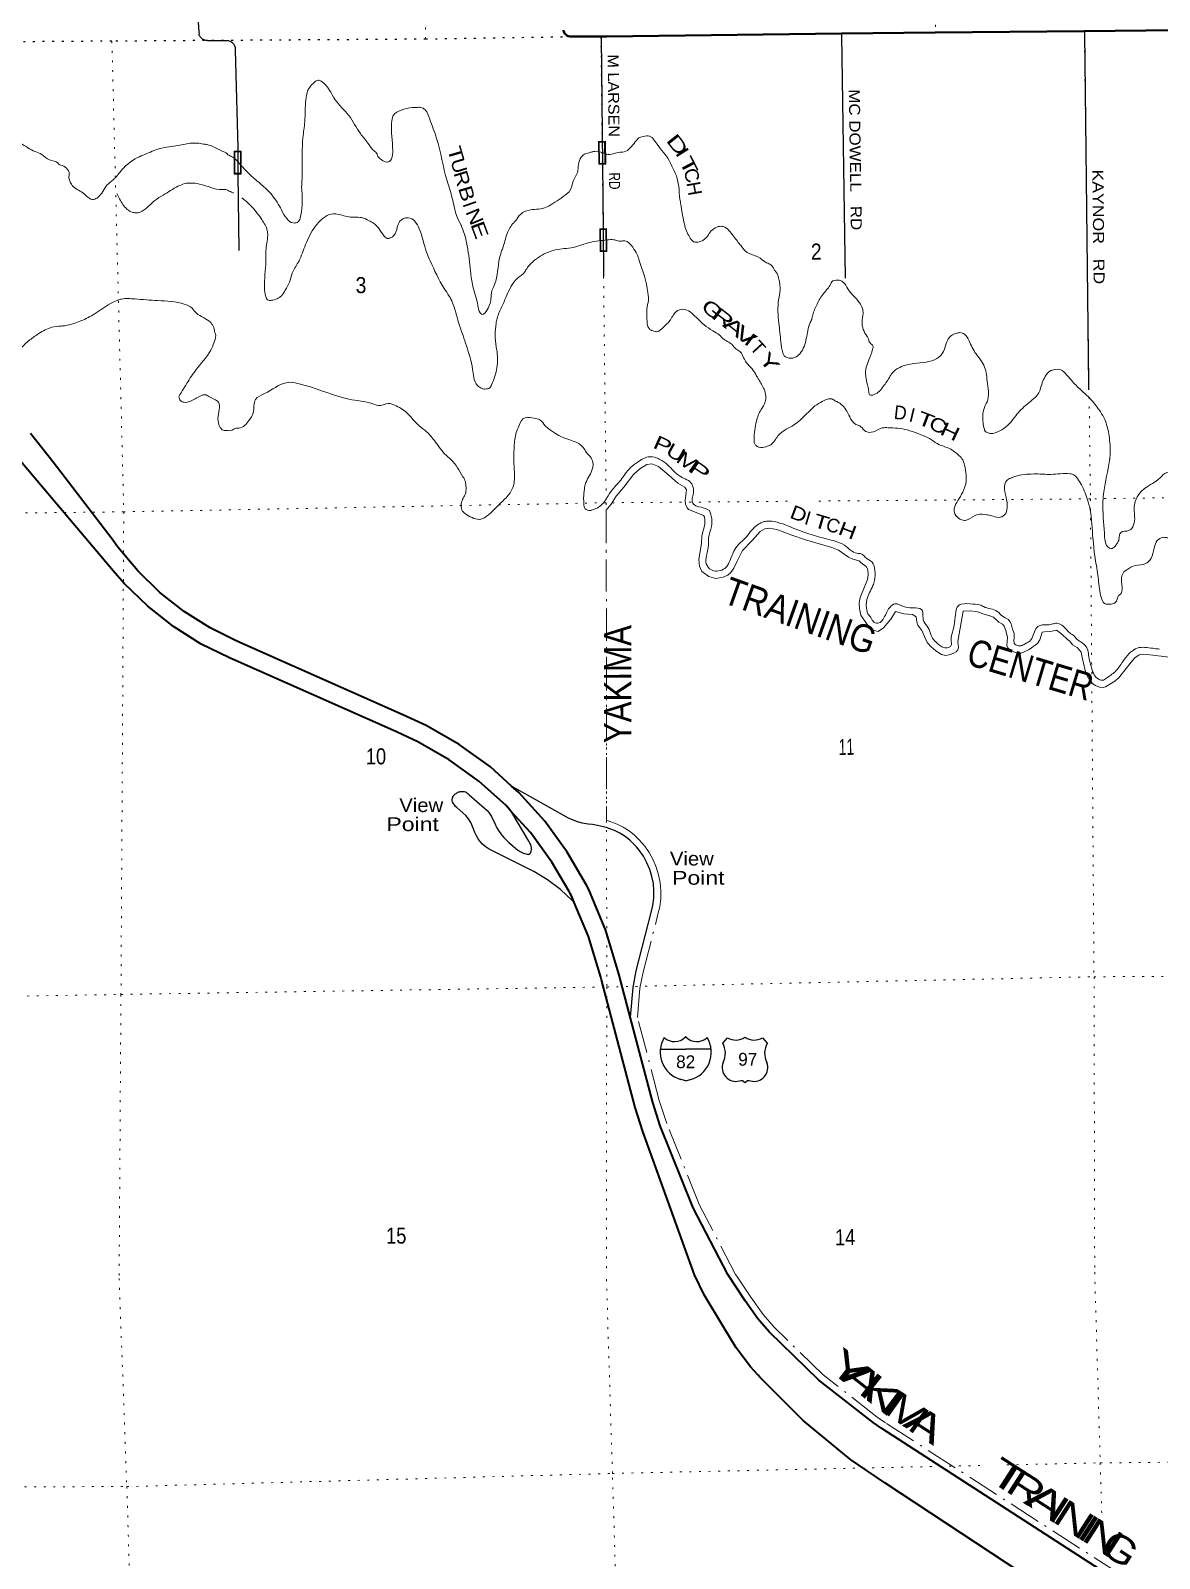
# Model space of a CAD drawing. Header units: feet. Extents: x -6 to 252658, y -374658 to -170635.
# Drawn here: x 138104 to 150419, y -231728 to -215061 of the extents above; entities that cross this region are included whole.
import ezdxf
from ezdxf.enums import TextEntityAlignment as Align

# ---------------------------------------------------------------- set-up
doc = ezdxf.new("R2010")
doc.units = ezdxf.units.FT
doc.header["$LTSCALE"] = 70
doc.linetypes.add('DOT_DASHED', pattern=[7.7, 5, -1.2, 0.3, -1.2])
doc.linetypes.add('DOTTED', pattern=[1.5, 0.3, -1.2])
for name, color, linetype, lineweight in [('15', 7, 'Continuous', 25), ('16', 7, 'Continuous', 25), ('18', 7, 'Continuous', 35), ('19', 7, 'Continuous', 25), ('26', 7, 'Continuous', 40), ('29', 7, 'Continuous', 25), ('30', 7, 'Continuous', 13), ('31', 7, 'Continuous', 13), ('39', 7, 'Continuous', 13), ('44', 7, 'DOT_DASHED', 13), ('45', 7, 'Continuous', 25), ('6', 7, 'DOTTED', 25), ('7', 7, 'DOTTED', 13)]:
    doc.layers.add(name, color=color, linetype=linetype, lineweight=lineweight)
doc.layers.add('41', color=7, linetype='Continuous')

msp = doc.modelspace()

# ---------------------------------------------------------------- linework, layer by layer
at = {"layer": '15'}
for p, q in [((145247.75, -226039.81), (145250.65, -226036.9)), ((145253.82, -226039.28), (145250.39, -226036.9)), ((144975.04, -226171.28), (145251.45, -226171.28)), ((145251.45, -226516.86), (145187.56, -226498.9)), ((145250.92, -226517.12), (145314.55, -226498.38))]:
    msp.add_line(p, q, dxfattribs=at)
msp.add_lwpolyline([(145526.81, -226171.28), (145250.92, -226171.28), (145251.45, -226171.28)], dxfattribs=at)
for centre, radius, start, end in [((145277.67, -226206.38), 306.13, 148.44438, 254.43381), ((145129.07, -225923.78), 165.66, 227.34224, 315.81175), ((145372.76, -225923.78), 165.66, 224.18808, 312.69407), ((145224.16, -226206.38), 306.13, 283.08085, 31.62489)]:
    msp.add_arc(centre, radius, start, end, dxfattribs=at)
at = {"layer": '16'}
for p, q in [((145654.56, -226106.7), (145705.87, -226047.94)), ((145897.63, -226041.97), (145897.35, -226042.17)), ((146089.72, -226047.85), (146141.11, -226106.7))]:
    msp.add_line(p, q, dxfattribs=at)
for centre, radius, start, end in [((145461.58, -226217.33), 222.05, 332.97043, 29.75871), ((145796.95, -225890.28), 182.07, 239.97227, 303.45418), ((145998.73, -225890.78), 181.52, 236.33975, 300.08743), ((145998.72, -225890.28), 182.07, 236.54582, 236.59441), ((146334.08, -226217.33), 222.05, 150.24129, 207.02957), ((145800.77, -226372.23), 151.42, 159.09177, 283.81923), ((145994.89, -226372.23), 151.42, 256.18077, 20.90823)]:
    msp.add_arc(centre, radius, start, end, dxfattribs=at)
for centre, major_axis, start_param, end_param in [((145856.11, -226571.05), (-19.56, 51.67), 4.95877769, 6.28318531), ((145939.56, -226571.05), (19.56, 51.67), 0, 1.32637542)]:
    msp.add_ellipse(centre, major_axis=major_axis, ratio=0.929097, start_param=start_param, end_param=end_param, dxfattribs=at)
at = {"layer": '18'}
for points in [[(143344.48, -223574.65), (143290.58, -223515.06), (142994.5, -223249.66), (142672.29, -223016.65), (142327.49, -222818.6), (142103.82, -222714.84), (142089.62, -222708.25), (142063.82, -222696.82), (140306.82, -221918.87), (140287.55, -221910.33), (140266.82, -221900.14), (139966.38, -221752.34), (139663.68, -221561.76), (139382.57, -221340.58), (139126.11, -221091.23), (139004.87, -220953.05), (137594.75, -219289.16)], [(143351.51, -223301.46), (143120.02, -223093.95), (142780.84, -222848.67), (142417.89, -222640.2), (142166.46, -222523.56), (140386.11, -221735.25), (140366.02, -221726.36), (140346.11, -221716.56), (140063.94, -221577.74), (139778.96, -221398.32), (139514.29, -221190.09), (139272.85, -220955.33), (139057.26, -220696.62), (138993.96, -220609), (138349.07, -219767.37), (138103.4, -219456.5)], [(144648.84, -225832.63), (144525.32, -225363.05), (144517.84, -225338.2), (144379.04, -224876.44), (144192.73, -224431.72), (144169.32, -224383.86), (143959.23, -224021.84), (143712.45, -223683.76), (143431.69, -223373.33), (143351.51, -223301.46)], [(144035.41, -224573.09), (144012.56, -224518.55), (143999.95, -224492.76), (143991.13, -224474.72), (143978.38, -224452.76), (143791.74, -224131.14), (143557.3, -223809.97), (143344.48, -223574.65)], [(145346.64, -228632.92), (144783.26, -227070.03), (144698.77, -226808.6), (144332.79, -225417.33), (144323.56, -225385.67), (144190.78, -224943.96), (144035.41, -224573.09)], [(145710.6, -228630.6), (145333.26, -227903.37), (144973.57, -227008.53), (144890.78, -226752.36), (144648.84, -225832.63)], [(150742.55, -233092.26), (147423.67, -230903.53), (147048.77, -230648.17), (146530.88, -230224.41), (146084.89, -229773.83), (146060.02, -229748.71), (146037.45, -229723.83), (145959.35, -229637.75), (145801.22, -229431.59), (145665.51, -229210.03), (145450.42, -228851.19), (145346.64, -228632.92)], [(151318.45, -232847.14), (147390.01, -230311.17), (147295.73, -230246.16), (146701.79, -229781.39), (146159.69, -229257.09), (146037.71, -229114.28), (145900, -228918.7), (145710.6, -228630.6)]]:
    msp.add_lwpolyline(points, dxfattribs=at)
at = {"layer": '19'}
for points in [[(144648.84, -225832.63), (144649.7, -225822.63), (144677.47, -225497.9), (144711.77, -225316.19), (144875.51, -224683.01), (144893.54, -224605.15), (144903.34, -224525.83), (144904.79, -224445.93), (144897.88, -224366.31), (144882.68, -224287.85), (144859.37, -224211.41), (144828.2, -224137.82), (144789.5, -224067.89), (144743.71, -224002.4), (144712.49, -223964.92), (144689.82, -223939), (144641.95, -223892.31), (144589.47, -223850.88), (144532.94, -223815.16), (144472.98, -223785.55), (144382.83, -223753.51), (144289.82, -223731.07), (144233.22, -223722.34), (144187.77, -223718.44), (144122.37, -223706.95), (144058.52, -223688.69), (143996.93, -223663.85), (143972.76, -223650.47), (143351.51, -223301.46)], [(144035.41, -224573.09), (144024.51, -224561.55), (144013.28, -224549.66), (143884.45, -224430.01), (143743.82, -224324.47), (143592.93, -224234.21), (143129.05, -224000.17), (143095.79, -223981.78), (143064.64, -223960.02), (143035.94, -223935.11), (143009.99, -223907.35), (142987.09, -223877.02), (142967.48, -223844.47), (142951.38, -223810.05), (142940.37, -223778.86), (142926.59, -223741.49), (142906.2, -223699.29), (142881.5, -223659.44), (142852.78, -223622.4), (142755.92, -223537.36), (142741.37, -223523.49), (142728.36, -223508.18), (142717.01, -223491.59), (142707.47, -223473.91), (142703.9, -223465.92), (142703.11, -223457.47), (142703.2, -223448.99), (142704.18, -223440.57), (142706.03, -223432.29), (142708.74, -223424.25), (142712.28, -223416.55), (142716.6, -223409.25), (142721.66, -223402.44), (142727.4, -223396.2), (142733.77, -223390.6), (142740.68, -223385.69), (142745.68, -223382.76), (142745.99, -223382.51), (142754.47, -223376.25), (142763.57, -223370.91), (142773.17, -223366.55), (142783.18, -223363.22), (142793.48, -223360.96), (142803.96, -223359.78), (142814.5, -223359.71), (142825, -223360.74), (142835.33, -223362.85), (142845.38, -223366.04), (142855.05, -223370.26), (142864.22, -223375.47), (142872.79, -223381.61), (142880.68, -223388.61), (142887.79, -223396.4), (143056.62, -223544.76), (143062.71, -223549.6), (143083.24, -223568.29), (143101.71, -223589.03), (143117.9, -223611.58), (143131.65, -223635.71), (143170.89, -223717.47), (143180.51, -223737.52), (143192.01, -223757.47), (143208.99, -223786.92), (143242.51, -223833.13), (143267.76, -223862.2), (143322.2, -223916.57), (143420.4, -223999.49), (143424.39, -224002.58), (143444.12, -224015.95), (143465.14, -224027.19), (143487.21, -224036.17), (143510.11, -224042.79), (143533.57, -224046.99), (143536.95, -224046.52), (143540.36, -224045.66), (143543.67, -224044.46), (143546.82, -224042.91), (143549.8, -224041.05), (143552.57, -224038.88), (143555.1, -224036.43), (143557.36, -224033.74), (143559.32, -224030.82), (143560.97, -224027.71), (143562.27, -224024.45), (143562.71, -224023.06), (143565.92, -224010.54), (143567.8, -223997.76), (143568.34, -223984.85), (143567.53, -223971.96), (143565.37, -223959.22), (143561.89, -223946.78), (143560.1, -223942.27), (143551.05, -223923.13), (143538.68, -223902.27), (143352.97, -223588.97), (143344.48, -223574.65)]]:
    msp.add_lwpolyline(points, dxfattribs=at)
at = {"layer": '26'}
msp.add_lwpolyline([(150611.36, -215057.62), (149599.29, -215066.74), (147972.6, -215081.4), (146951.19, -215093.59), (144391.37, -215124.16), (144011.36, -215127.06), (143991.4, -215127.21), (143971.36, -215122.66), (143967.5, -215121.3), (143959.63, -215117.56), (143952.18, -215113.02), (143945.25, -215107.73), (143938.92, -215101.74), (143933.24, -215095.12), (143928.29, -215087.95), (143924.11, -215080.29), (143920.76, -215072.25), (143918.27, -215063.89), (143916.66, -215055.32)], dxfattribs=at)
at = {"layer": '29'}
msp.add_line((144349.61, -217220.53), (144353.27, -217744.02), dxfattribs=at)
for points in [[(139586.35, -209763.16), (139587.84, -209785.61), (139940.16, -215078.31), (139942.71, -215100.38)], [(140034.69, -215170.76), (140014.59, -215168.93), (140005.83, -215166.77), (139996.69, -215163.47), (139987.95, -215159.23), (139979.7, -215154.1), (139972.03, -215148.13), (139965.03, -215141.4), (139958.77, -215133.97), (139953.32, -215125.93), (139948.74, -215117.36), (139945.08, -215108.36), (139942.71, -215100.38)], [(140034.69, -215170.76), (140054.59, -215170.55), (140252.61, -215168.47)], [(140252.61, -215168.47), (140262.51, -215170.12), (140272.18, -215172.81), (140281.51, -215176.49), (140290.42, -215181.13), (140298.78, -215186.67), (140306.52, -215193.05), (140313.56, -215200.21), (140319.8, -215208.07), (140325.19, -215216.53), (140329.67, -215225.52), (140333.18, -215234.92), (140335.69, -215244.63), (140337.17, -215254.56), (140337.61, -215264.59), (140336.99, -215274.6), (140336.93, -215275.14)], [(144325.96, -215124.73), (144326.82, -215137.64), (144341.96, -216521.21), (144349.61, -217220.53)], [(146951.19, -215093.59), (146951.48, -215112.93), (146990.6, -217761.01)], [(149599.29, -215066.74), (149599.52, -215087.04), (149643.53, -218928.95), (149643.53, -218981.2)], [(140336.93, -215275.14), (140364.26, -216334.77), (140366.53, -216628.06), (140375.06, -217461.19)]]:
    msp.add_lwpolyline(points, dxfattribs=at)
at = {"layer": '31'}
for p, q in [((144374.61, -216268.48), (144377.92, -216518.46)), ((140401.17, -216375.81), (140401.17, -216625.81)), ((140401.17, -216625.81), (140326.17, -216625.81)), ((144377.92, -216518.46), (144302.93, -216519.45)), ((144388.52, -217221.43), (144391.05, -217471.41)), ((144391.05, -217471.41), (144316.06, -217472.17))]:
    msp.add_line(p, q, dxfattribs=at)
for points in [[(144302.93, -216519.45), (144299.62, -216269.47), (144374.61, -216268.48)], [(140326.17, -216625.81), (140326.17, -216375.81), (140401.17, -216375.81)], [(144316.06, -217472.17), (144313.53, -217222.19), (144388.52, -217221.43)]]:
    msp.add_lwpolyline(points, dxfattribs=at)
for points in [[(144310.81, -216511.34), (144307.72, -216277.35), (144366.72, -216276.58), (144369.81, -216510.57)], [(140334.17, -216617.81), (140334.17, -216383.81), (140393.17, -216383.81), (140393.17, -216617.81)], [(144323.97, -217464.09), (144321.6, -217230.1), (144380.6, -217229.5), (144382.97, -217463.49)]]:
    msp.add_lwpolyline(points, close=True, dxfattribs=at)
at = {"layer": '39'}
for points in [[(141060.24, -216771.69), (141068.3, -216576.35), (141074.84, -216232.06), (141095.16, -216054.71), (141096.84, -216022.49), (141110.55, -215788.84), (141125.95, -215720.24), (141145.7, -215683.8), (141197.43, -215626.9), (141241.45, -215602.29), (141275.78, -215614.01), (141426.76, -215815.76), (141575.41, -215987.33), (141702.18, -216183.29), (141783.76, -216289.13), (141838.83, -216361.03), (141879.46, -216398.86), (141893.89, -216432.93), (141928.45, -216466.79), (141989.12, -216496.35), (141999.18, -216496.25), (142053.87, -216334.65), (142044.83, -216040.84), (142062.34, -215982.29), (142146.32, -215929.08), (142270.8, -215901.62), (142319.07, -215899.11), (142359.31, -215898.69), (142407.89, -215926.37), (142459.22, -216026.49), (142533.82, -216237.08), (142647.23, -216700.9), (142703.47, -216887.52), (142751.71, -217078.25), (142797.01, -217178.43), (142809.37, -217206.49), (142867.83, -217413.22), (142902.8, -217684.61), (142928.66, -217851.42), (142983.09, -218058.19), (143008.06, -218138.45), (143030.38, -218156.34), (143086.2, -218105.43), (143127.08, -217970.14), (143126.87, -217950.01), (143165.9, -217830.84), (143221.26, -217538.39), (143246.58, -217455.59), (143254.42, -217435.38), (143303.07, -217273.84), (143374.31, -217156.35), (143400.2, -217129.91), (143425.95, -217089.38), (143533.92, -217021.84), (143710.74, -216995.85), (143778.8, -216960.92), (143956.64, -216838.3), (143984.55, -216811.84), (144025.63, -216696.68), (144069.01, -216609.67), (144080.17, -216520.99), (144111.56, -216442.15), (144147.45, -216409.57), (144213.64, -216388.76), (144245.76, -216380.37), (144270.54, -216377.42), (144379.11, -216405.99)], [(135468.59, -216632.36), (135528.94, -216629.73), (135556.82, -216601.26), (135573.81, -216492.38), (135560.01, -216323.43), (135557.55, -216279.17), (135521.51, -216100.39), (135532.78, -216021.77), (135554.33, -215965.18), (135570.26, -215948.91), (135614.1, -215906.18), (135720.33, -215864.82), (135821.94, -215765.14), (135898.27, -215752.27), (135962.82, -215767.7), (136031.55, -215797.18), (136153.2, -215886.51), (136298.89, -215965.52), (136559.61, -216075.54), (136604, -216087.16), (136683.09, -216146.73), (136806.59, -216219.93), (136849.56, -216289.94), (136853.88, -216318.08), (136851.97, -216328.16), (136817.09, -216459.37), (136824.2, -216563.97), (136834.5, -216588.02), (136885.09, -216615.67), (136965.43, -216600.75), (137116.45, -216609.25), (137146.83, -216629.06), (137181.43, -216666.95), (137208.35, -216741.15), (137233.67, -216855.63), (137241.88, -216871.65), (137278.33, -216893.41), (137320.83, -216917.13), (137387.41, -216934.56), (137439.67, -216927.98), (137493.42, -216871.06), (137513.08, -216826.57), (137522.86, -216798.28), (137535.95, -216701.53), (137518.88, -216409.82), (137513.52, -216279.03), (137540.37, -216149.92), (137546.26, -216135.77), (137574.24, -216117.37), (137630.54, -216112.76), (137670.85, -216118.38), (137891.32, -216228.82), (137996.59, -216290.13), (138154.48, -216381.09), (138225.23, -216412.57), (138312.37, -216472.05), (138403.27, -216505.33), (138417.51, -216521.29), (138433.67, -216527.16), (138525.21, -216622.83), (138521.51, -216655.08), (138532.03, -216699.26), (138556.69, -216749.32), (138674.23, -216830.64), (138727.04, -216878.4), (138775.58, -216902.06), (138791.68, -216901.89), (138839.74, -216879.25), (138936.99, -216747.4), (139004.81, -216688.32), (139028.75, -216667.94), (139076.44, -216609.07), (139271.98, -216446), (139352.11, -216410.95), (139512.46, -216348.9), (139713.34, -216314.61), (139866.02, -216288.88), (139940.49, -216290.12), (140007.01, -216301.51), (140047.33, -216309.14), (140223.21, -216387.84), (140237.41, -216394.51), (140247.54, -216405.7), (140294.11, -216433.4), (140403.27, -216534.82)], [(144379.11, -216405.99), (144388.92, -216409.08), (144535.6, -216387.44), (144559.75, -216387.18), (144687.55, -216291.25), (144741.28, -216232.32), (144825.57, -216209.3), (144841.66, -216209.13), (144939.19, -216300.72), (145069.78, -216476.51), (145100.6, -216538.59), (145154.17, -216660.83), (145193.19, -216934.19), (145197.44, -216956.29), (145231.63, -217151.19), (145283.44, -217297.6), (145320.21, -217351.57), (145334.42, -217363.5), (145370.7, -217369.17), (145420.88, -217356.57), (145450.89, -217340.15), (145542.38, -217234.53), (145606.42, -217199.65), (145660.74, -217199.08), (145772.5, -217304.61), (145856.09, -217410.43), (145921.2, -217480.21), (146038.41, -217529.32), (146133.66, -217594.77), (146180.17, -217616.43), (146208.71, -217652.36), (146225.09, -217680.38)], [(140403.26, -216534.82), (140531.91, -216664.44), (140653.71, -216767.85), (140737.09, -216853.55), (140841.4, -217017.53), (140898.71, -217111.55), (140967.61, -217159.14), (141011.82, -217152.65), (141031.77, -217136.34), (141053.25, -217071.7), (141067.94, -216934.66), (141060.24, -216771.69)], [(139046.57, -216836.84), (139075.36, -216896.94), (139159.03, -217010.81), (139213.69, -217042.45), (139251.98, -217048.09), (139276.13, -217047.84), (139334.23, -217023.08), (139479.86, -216898.78), (139573.85, -216841.45), (139731.88, -216749.22), (139802.08, -216726.35), (139848.33, -216723.86), (139947.05, -216734.92), (140197.19, -216794.73), (140233.41, -216794.35), (140283.96, -216817.98), (140306.19, -216827.82), (140319.94, -216834.68)], [(140407.76, -216883.88), (140500.78, -216964.7), (140625.12, -217120.42), (140686.74, -217242.57), (140691.28, -217292.85), (140670.9, -217464.17), (140670.04, -217576.9), (140654.88, -217864.91), (140669.97, -217963.39), (140690.46, -217999.41), (140730.74, -218003.02), (140792.95, -217986.28), (140840.92, -217953.57), (140882.55, -217892.75), (140927.94, -217805.72), (140959.15, -217708.77), (141022.34, -217591.37), (141042.07, -217552.92), (141112.67, -217373.03), (141227.36, -217174.57), (141297.08, -217105.41), (141383.17, -217062.24), (141483.88, -217071.26), (141631.05, -217097.92), (141715.6, -217101.07), (141796.43, -217134.45), (141845.01, -217162.13), (141906.01, -217223.9), (141961.14, -217301.84), (142007.71, -217329.53), (142017.73, -217325.4), (142035.78, -217319.18), (142067.72, -217294.69), (142089.49, -217258.23), (142124.63, -217153.19), (142150.5, -217124.74), (142194.56, -217104.16), (142224.72, -217101.83), (142295.56, -217141.36), (142344.69, -217223.38), (142423.77, -217478.21), (142462.97, -217572.41), (142616.99, -217874.78), (142670.14, -217956.76), (142734.04, -218105.06), (142769.57, -218233.52), (142784.11, -218277.65), (142858.83, -218500.32), (142925.81, -218753.26), (142938.81, -218843.71), (142979.98, -218933.87), (143012.42, -218957.69), (143048.78, -218971.4), (143072.91, -218969.14), (143103.05, -218964.8), (143132.82, -218924.23), (143191.29, -218738.43), (143198.32, -218639.72), (143189.31, -218545.21), (143182.9, -218509.04), (143182.32, -218255.41), (143193.83, -218200.94), (143244.83, -218071.58), (143299.91, -217948.22), (143412.75, -217765.88), (143494.5, -217692.57), (143508.36, -217670.28), (143583.94, -217582.94), (143753.89, -217476.5), (143828.12, -217453.59), (144025.03, -217425.38), (144209.61, -217371.13), (144391.34, -217344.54)], [(144391.34, -217344.54), (144466.89, -217342.3), (144485.04, -217346.14), (144535.47, -217357.69), (144587.76, -217355.14), (144672.99, -217424.71), (144720.07, -217502.73), (144744.9, -217568.9)], [(144744.9, -217568.9), (144839.03, -217918.18), (144840.16, -218028.88), (144830.53, -218071.25), (144827.83, -218200.11), (144830.33, -218248.4), (144844.95, -218300.58), (144867.35, -218326.52), (144917.84, -218344.11), (144927.92, -218346.02), (145011.88, -218290.8), (145075.62, -218227.74), (145149.04, -218126.33), (145221.23, -218101.43), (145367.03, -218190.5), (145545.6, -218335.6), (145620.54, -218383.13), (145657.15, -218421), (145756.42, -218486.4), (145778.84, -218514.35), (145858, -218579.95), (145890.87, -218646.04), (146000.96, -218785.81), (146027.62, -218833.85), (146048.09, -218867.85), (146105.52, -218973.95), (146124.39, -219048.23), (146116.98, -219110.71), (146075.57, -219193.67), (146042, -219256.42), (146022.56, -219323.05), (145996.37, -219516.57), (146013.15, -219582.82), (146025.32, -219592.76), (146053.64, -219606.56), (146124, -219599.79), (146178.12, -219579.1), (146257.61, -219481.65), (146347.44, -219410.27), (146431.47, -219363.1), (146555.15, -219257.14), (146585.02, -219226.64), (146660.76, -219155.4), (146740.75, -219106.26), (146796.84, -219081.52), (146845.11, -219079.01), (146885.6, -219102.75), (146899.75, -219108.64), (147009.5, -219214.19), (147105.53, -219356.11), (147162.13, -219381.7), (147214.98, -219433.49), (147273.44, -219442.95), (147375.64, -219401.63), (147395.7, -219395.38), (147458.06, -219392.72), (147667.58, -219416.72), (147784.72, -219457.78), (147910.02, -219510.83), (147995.11, -219566.31), (148128.49, -219621.29), (148231.89, -219696.71), (148272.62, -219744.6), (148297.61, -219826.88), (148310.84, -219939.47), (148311.23, -219977.71), (148272.18, -220094.87), (148220.81, -220187.99), (148179.45, -220274.98), (148188.09, -220333.27), (148242.99, -220389.06), (148263.22, -220398.92), (148289.44, -220404.69), (148331.59, -220394.18), (148435.66, -220338.75), (148532.28, -220341.78), (148586.74, -220353.29), (148663.38, -220370.62), (148729.51, -220343.76), (148756.9, -220266.98), (148756.28, -220206.6), (148743.93, -219983.29), (148761.82, -219960.96), (148807.87, -219938.34), (148819.88, -219932.18), (148866.01, -219917.61), (149073.07, -219897.35), (149234.1, -219901.72), (149443.32, -219895.52), (149485.7, -219907.16), (149512.13, -219933.06), (149557.05, -219997.01), (149631.26, -220169.35), (149664.71, -220291.8), (149680.28, -220436.57), (149714.1, -220792.52), (149748.44, -221001.51)], [(146225.09, -217680.38), (146247.56, -217712.35), (146268.3, -217772.53), (146281.6, -217893.17), (146264.55, -217996), (146267.18, -218253.64), (146289.36, -218454.71), (146310.74, -218577.28), (146325.13, -218607.32), (146397.86, -218634.75), (146438.04, -218628.29), (146497.95, -218583.39), (146566.68, -218417.61), (146605.28, -218256.17), (146624.94, -218211.68), (146636.52, -218163.25), (146683.6, -218044), (146756.85, -217926.49), (146832.28, -217825.06), (146844.11, -217800.78), (146912.35, -217783.97), (146938.55, -217787.72), (146968.92, -217805.52), (147017.95, -217877.48), (147148.31, -218031.13), (147179.11, -218091.2), (147185.7, -218145.48), (147174.6, -218240.21), (147187.5, -218320.59), (147230.53, -218396.64), (147238.7, -218408.64), (147261.46, -218468.79), (147293.98, -218500.66), (147290.33, -218536.93), (147249.27, -218654.11), (147219.89, -218732.92), (147233.94, -218926.02), (147246.61, -218984.26), (147257.18, -219034.48), (147305.45, -219031.97), (147405.17, -218944.38), (147482.47, -218828.83), (147502.28, -218798.43), (147586.15, -218735.16), (147740.67, -218693.3), (147873.33, -218677.84), (147991.65, -218638.36), (148013.64, -218624.05), (148073.12, -218536.87), (148106.33, -218439.9), (148150.06, -218387.11), (148204.14, -218362.4), (148242.31, -218355.96), (148292.8, -218373.56), (148341.81, -218443.5), (148417.74, -218587.65), (148483.02, -218673.53), (148534.99, -218836.04), (148537.23, -218858.16), (148550.41, -218966.73), (148545.61, -219087.56), (148510.26, -219172.47), (148491.1, -219267.28), (148508.64, -219408), (148516.92, -219430.06), (148549.32, -219449.85), (148589.64, -219457.49), (148637.81, -219444.91), (148699.9, -219416.09), (148851.27, -219263.54), (148906.95, -219198.55), (149048.55, -219074.29), (149114.09, -218989.07), (149117.97, -218974.94), (149172.86, -218833.46), (149228.59, -218772.49), (149240.62, -218768.34), (149335.1, -218759.31), (149410.17, -218818.92), (149469.24, -218888.77), (149579.01, -218996.33), (149674.54, -219089.95), (149774.48, -219219.76), (149821.62, -219303.81), (149865.46, -219458.36), (149881.56, -219655.46), (149876.37, -219738.05), (149874.5, -219752.16), (149811.56, -220090.99), (149802.58, -220195.76), (149818.21, -220543.84), (149827.17, -220632.32), (149872.19, -220706.33), (149902.42, -220710.05), (149944.3, -220673.38), (149973.97, -220622.75), (149981.46, -220568.32)], [(137119.35, -218233.11), (137126.97, -218227.57), (137228.64, -218133.92), (137270.58, -218103.29), (137292.66, -218097.03), (137318.44, -218060.53), (137426.35, -217986.94), (137540.53, -217935.43), (137610.91, -217930.68), (137645.18, -217936.36), (137703.9, -217971.99), (137720.25, -217995.97), (137736.59, -218019.96), (137771.8, -218118.23), (137772.48, -218184.65), (137751.57, -218303.63), (137752.8, -218424.4), (137778.08, -218534.85), (137804.16, -218723.8), (137886.49, -218706.84), (137910.47, -218690.49), (137953.77, -218595.43), (137987.42, -218540.73), (138097.02, -218434.92), (138194.91, -218365.47), (138337.09, -218297.57), (138439.58, -218284.43), (138485.8, -218277.91), (138634.28, -218236.11), (138786.44, -218160.05), (139054.48, -218002.28), (139096.61, -217989.76), (139241.48, -217988.26), (139493.2, -218005.78), (139781.36, -218045.07), (139866.34, -218090.49), (139913.16, -218142.34), (140067.13, -218243.41), (140087.52, -218269.36), (140110.33, -218335.55), (140114.54, -218353.63), (140120.72, -218367.65), (140109.49, -218450.3), (140084.03, -218519.01), (139925.31, -218740.07), (139822.18, -218888.08), (139721.24, -219052.18)], [(139721.24, -219052.18), (139727.54, -219078.28), (139739.8, -219096.27), (139780.25, -219115.98), (139842.52, -219105.27), (139954.62, -219047.75), (140010.81, -219033.08), (140049.23, -219050.79), (140152.51, -219114.14), (140148.3, -219293.34), (140173.44, -219389.7), (140181.61, -219401.69), (140195.84, -219415.64), (140238.17, -219423.25), (140304.53, -219418.54), (140324.51, -219404.24), (140378.77, -219397.64), (140486.6, -219316), (140532.02, -219230.99), (140558.68, -219083.76), (140656.64, -219020.34), (140892.89, -218903.16), (140991.49, -218902.14), (141047.99, -218917.65), (141098.44, -218931.22), (141576.89, -219081.26), (141839.02, -219132.9), (141919.69, -219150.18), (142003.97, -219127.16), (142074.6, -219146.56), (142208.26, -219229.72), (142320.19, -219351.35), (142405.42, -219420.92), (142509.19, -219532.57), (142621.34, -219676.35), (142692.44, -219742.04), (142821.12, -219927.91), (142847.85, -219984), (142852.14, -220010.12), (142854.51, -220044.32), (142845.23, -220120.91), (142817.59, -220173.53), (142800.16, -220240.14), (142816.92, -220304.38), (142861.58, -220342.17), (142940.46, -220381.61), (143017.03, -220390.88), (143055.09, -220374.38), (143216.61, -220229.79), (143314.19, -220130.14), (143375.37, -220012.75), (143382.66, -219938.2), (143376.9, -219769.17), (143381.03, -219581.92), (143407.61, -219426.64), (143437.09, -219357.89), (143474.7, -219297.12), (143500.74, -219284.77), (143597.36, -219287.79), (143659.94, -219307.27), (143718.95, -219371.08), (143810.24, -219442.6), (143887.19, -219490.11), (144133.92, -219610.35), (144164.62, -219660.35), (144219.58, -219722.19), (144240.43, -219792.43), (144234.84, -219836.77), (144161.96, -219990.51), (144148.39, -220040.97), (144146.59, -220061.12), (144137.51, -220157.84), (144140.21, -220224.24), (144152.81, -220276.45), (144211.37, -220295.97), (144225.41, -220291.8), (144285.55, -220269.03), (144375.23, -220183.56), (144436.62, -220086.3), (144542.02, -219964.43), (144589.63, -219897.51), (144653.28, -219824.38), (144707.17, -219781.55), (144777.14, -219736.54), (144841.28, -219711.72), (144933.96, -219722.84), (144968.33, -219738.58), (145053.46, -219798.09), (145193.61, -219925.47), (145319.21, -220006.7), (145335.86, -220060.88), (145332.46, -220121.3), (145320.98, -220179.8), (145323.26, -220205.94), (145337.57, -220227.94), (145452.69, -220269.02), (145509.32, -220296.61)], [(149981.46, -220568.32), (149997.23, -220535.95), (150085.55, -220514.9), (150113.54, -220496.5), (150127.4, -220474.21), (150148.64, -220387.43), (150143.4, -220268.72), (150186.27, -220131.39), (150247.94, -220062.31), (150279.91, -220039.84), (150439.73, -219925.46), (150455.64, -219907.18), (150668.55, -219868.74), (150744.93, -219859.89), (150830.38, -219951.6), (150846.89, -219991.69), (150851.35, -220033.92), (150851.88, -220086.25), (150891.37, -220208.63), (150903.63, -220226.62), (150954.1, -220242.2), (150968.18, -220242.06), (151010.35, -220233.57), (151058.21, -220190.8), (151214.49, -219927.49), (151279.78, -219818.12), (151393.11, -219684.09), (151433.12, -219661.53), (151531.76, -219664.53), (151643.51, -219770.06), (151692.61, -219848.06), (151757.59, -219905.76), (151883.17, -219984.98), (151947.57, -219986.33), (152050.67, -220031.56), (152101.15, -220049.15), (152155.85, -220084.82), (152250.79, -220120.07), (152357.84, -220112.48)], [(145509.32, -220296.61), (145534.37, -220384.92), (145531.21, -220469.5), (145500.28, -220592.61), (145498.94, -220659.05), (145495.39, -220705.39), (145472.36, -220814.33), (145483.27, -220896.75), (145552.25, -220952.4), (145628.71, -220951.6), (145692.73, -220914.71), (145716.51, -220878.23), (145777.48, -220740.71), (145825.03, -220667.75), (145880.85, -220616.85), (146002.19, -220478.71), (146058.12, -220437.87), (146108.21, -220417.22), (146132.32, -220412.95), (146247.13, -220423.84), (146491.56, -220515.91), (146871.03, -220628.73), (146984.21, -220675.87), (147051.18, -220731.54), (147115.88, -220761.07), (147180.43, -220776.5), (147210.94, -220808.39), (147283.89, -220857.96), (147315.04, -220952.25), (147310.1, -221058.99), (147292.57, -221115.53), (147227.69, -221265.16), (147229.03, -221395.99), (147243.49, -221432.08), (147263.81, -221452), (147278.16, -221478.02), (147316.83, -221519.89), (147345.06, -221525.63), (147428.66, -221436.2), (147480.09, -221349.11), (147532.05, -221314.35), (147637.03, -221347.48), (147834.69, -221391.73), (147839.48, -221466.16), (147849.97, -221508.32), (147896.93, -221574.27), (147930.01, -221660.48), (147964.79, -221716.48), (147987.13, -221736.38), (148066.18, -221791.93), (148114.47, -221791.43), (148144.47, -221773), (148145.78, -221704.54), (148168.81, -221595.6), (148202.81, -221377.85), (148218.53, -221341.45), (148256.54, -221318.92), (148383.3, -221317.6), (148476.02, -221332.75), (148498.28, -221344.59), (148649.74, -221397.38), (148712.69, -221453.09), (148771.39, -221486.7), (148816.73, -221590.9), (148820.88, -221602.94), (148835.7, -221675.25), (148832.36, -221741.72), (148852.69, -221761.63), (148909.13, -221771.11), (148953.19, -221750.53), (149017.14, -221707.59), (149082.16, -221572.05), (149106.14, -221555.7), (149154.31, -221543.12), (149228.74, -221540.34), (149272.88, -221527.8), (149325.24, -221531.28), (149379.95, -221568.96), (149465.29, -221648.6), (149489.6, -221664.45), (149518.14, -221700.39), (149574.87, -221738.05), (149636.05, -221817.93), (149648.89, -221892.28), (149667.86, -221976.63), (149729.67, -222116.9), (149760.08, -222138.72), (149796.4, -222148.41), (149840.44, -222125.81), (149934.29, -222054.39), (150019.69, -221944.8), (150087.22, -221857.54), (150121.14, -221829.01), (150197.23, -221791.99), (150281.73, -221791.11), (150368.38, -221802.29), (150418.74, -221807.81)], [(149748.44, -221001.51), (149772.59, -221198.53), (149797.6, -221282.82), (149811.91, -221304.81), (149844.25, -221318.57), (149866.38, -221318.34), (149918.64, -221311.76), (149954.46, -221273.14), (149968.11, -221230.73), (149994.05, -221208.32), (150011.39, -221133.66), (150013.97, -220992.72), (150031.82, -220966.37), (150063.76, -220941.88), (150155.87, -220896.64), (150266.33, -220875.37), (150314.22, -220836.62), (150353.46, -220737.58), (150422.48, -220599.98), (150450.55, -220589.63), (150498.88, -220593.15), (150525.1, -220598.92), (150599.79, -220622.3), (150777.85, -220717.08), (150832.63, -220760.8), (150848.95, -220782.77), (150893.5, -220810.49), (150950.73, -220896.46), (151003.48, -220938.18), (151027.58, -220933.91), (151061.54, -220909.4), (151095.42, -220876.84), (151146.97, -220801.83), (151202.79, -220750.92), (151227.92, -220650.01), (151253.77, -220619.55), (151285.76, -220599.09), (151307.81, -220590.81), (151333.92, -220586.51), (151582.36, -220676.54), (151651.31, -220728.16), (151756.53, -220785.44), (151861.66, -220832.67), (152041.97, -220951.58), (152274.47, -221057.87), (152331.08, -221083.45), (152393.89, -221125.07), (152467.09, -221198.79), (152621.22, -221315.96), (152641.71, -221351.98), (152641.98, -221378.15), (152615.71, -221563.62), (152628.19, -221603.75), (152658.6, -221625.57), (152682.83, -221633.37), (152743.21, -221634.76), (152817.53, -221621.91), (152917.73, -221580.62), (153044.12, -221543.07), (153084.16, -221522.53), (153134.07, -221483.76), (153424.9, -221390.17), (153505.24, -221375.24), (153519.26, -221369.06), (153609.68, -221356.04), (153795.18, -221392.37), (153976.77, -221438.8), (154186.75, -221507.08), (154304.05, -221564.24), (154532.86, -221702.77), (154642.19, -221768.07), (154711.9, -221894.16), (154744.48, -221932.07), (154774.85, -221949.88), (154890.37, -222029.2), (154944.94, -222052.79), (155007.23, -222044.09), (155067.53, -222037.43), (155105.82, -222043.07), (155198.83, -222086.39), (155292.3, -222173.99), (155310.59, -222191.92), (155365.5, -222247.71), (155381.88, -222275.73), (155397.39, -222414.46), (155404.21, -222490.88), (155434.82, -222532.84), (155515.59, -222560.18), (155615.99, -222539.01), (155658.31, -222544.61), (155778.69, -222706.42), (155815.18, -222732.21), (156054.19, -222884.73), (156100.59, -222896.33), (156158.8, -222881.63), (156174.85, -222877.44), (156192.84, -222865.18)]]:
    msp.add_spline(points, degree=3, dxfattribs=at)
at = {"layer": '44'}
msp.add_line((144383.59, -220291.38), (144388.53, -223677.73), dxfattribs=at)
for points in [[(144383.59, -220291.38), (144435.98, -220228.38), (144490.48, -220140.12), (144574.98, -220042.2), (144680.85, -219904.39), (144751.68, -219842.04), (144827.59, -219795.56), (144882.46, -219788.08), (144952.5, -219817.68), (145070.56, -219913.59), (145165.6, -219997.87), (145241.55, -220040.91), (145260.24, -220072.38), (145244.48, -220185.57), (145249.14, -220227.26), (145266.08, -220268.27), (145281.97, -220285.65), (145364.46, -220319.27), (145445.77, -220348.81), (145455.7, -220364.81), (145459.1, -220397.17), (145457.84, -220449.4), (145426.36, -220573.6), (145424.17, -220652.01), (145394.04, -220829.71), (145399.94, -220904.46), (145428.45, -220960.65), (145502.09, -221017.68), (145578.36, -221037.54), (145658.7, -221023), (145710.01, -220999.77), (145743.73, -220972.92), (145776.66, -220925.72), (145808.88, -220854.74), (145870.01, -220732.56), (145976.26, -220622.34), (146062.55, -220525.82), (146114.86, -220494.52), (146163.42, -220487.96), (146244.72, -220502.22), (146407.85, -220565.65), (146559.37, -220615.1), (146845.02, -220699.22), (146919.17, -220728.11), (147028.55, -220805.23), (147075.16, -220825.99), (147142.86, -220845.13), (147164.72, -220867.99), (147220.39, -220905.34), (147236.4, -220939.87), (147240.9, -220998.84), (147235.14, -221047.87), (147154.68, -221243.57), (147143.21, -221301.49), (147145.94, -221363.54), (147161.66, -221438.07), (147230.07, -221540.17), (147295.38, -221600.41), (147352, -221614.55), (147409.79, -221575.77), (147489.32, -221481.05), (147541.24, -221397.19), (147629.48, -221422.53), (147724.44, -221431.08), (147766.24, -221456.94), (147771.29, -221510.07), (147784.14, -221547.55), (147805.51, -221576.2), (147826.96, -221603.81), (147885.47, -221736.52), (147927.13, -221784.37), (147978.7, -221825.26), (148040.16, -221865.7), (148084.17, -221875.98), (148125.93, -221869.1), (148175.54, -221852.8), (148202.65, -221836.24), (148217.8, -221817.13), (148225.13, -221785.65), (148219.31, -221729.91), (148222.9, -221701.99), (148278.78, -221393.77), (148357.72, -221391.67), (148413.4, -221396.33), (148447.39, -221403.37), (148490.46, -221422.2), (148557.35, -221441.9), (148607.49, -221461.41)], [(148607.49, -221461.41), (148666.17, -221512.35), (148708.03, -221534.27), (148723.66, -221558.67), (148742.28, -221605.45), (148760.6, -221682.87), (148754.53, -221767.2), (148766.54, -221792.62), (148791.39, -221816.11), (148836.74, -221841.13), (148880.41, -221852.75), (148906.48, -221852.14), (148929.35, -221845.54), (148998.99, -221810.9), (149087.02, -221748.47), (149112.94, -221705.79), (149138.58, -221623.94), (149164.44, -221617.85), (149215.05, -221616.65), (149247.87, -221613.51), (149297.17, -221601.41), (149353.41, -221646.21), (149415.09, -221704.66), (149440.14, -221722.12), (149471.41, -221760.26), (149519.86, -221790.96), (149548.4, -221818.49), (149563.41, -221842.89), (149571.23, -221882.21), (149607.73, -222041.21), (149629.93, -222098.79), (149658.48, -222150.2), (149682.73, -222180.56), (149720.76, -222204.23), (149765.22, -222224.7), (149803.67, -222228.63), (149832.08, -222218.31), (149921.38, -222163.45), (149972.31, -222124.9), (150109.54, -221951.22), (150149.53, -221901.76), (150198.44, -221871.59), (150249.93, -221864.14), (150347.08, -221875.32), (150643.49, -221910.99)], [(144724.67, -225826.24), (144751.87, -225508.08), (144785.01, -225332.55), (144948.36, -224700.86), (144967.49, -224618.24), (144978.26, -224531.12), (144979.85, -224443.36), (144972.26, -224355.91), (144955.56, -224269.73), (144929.96, -224185.78), (144895.73, -224104.95), (144853.22, -224028.14), (144803.36, -223956.83), (144769.54, -223916.22), (144744.32, -223887.39), (144691.51, -223835.88), (144632.86, -223789.58), (144569.68, -223749.66), (144502.24, -223716.35), (144404.24, -223681.52), (144388.53, -223677.73)], [(145795.52, -228630.06), (145401.49, -227872.02), (145044.13, -226982.98), (144962.78, -226731.27), (144724.66, -225826.05)], [(151359.84, -232784.59), (147431.65, -230248.78), (147340.17, -230185.7), (146751.11, -229724.75), (146214.4, -229205.66), (146097.02, -229068.23), (145962.01, -228876.5), (145808.96, -228646.74), (145795.52, -228630.06)]]:
    msp.add_lwpolyline(points, dxfattribs=at)
at = {"layer": '6'}
msp.add_lwpolyline([(156874.67, -214962.38), (154883.13, -215019.62), (153225.12, -215032.77), (147977.49, -215081.11), (144325.58, -215124.99), (142414.18, -215154.86), (138991.45, -215176.24), (137053.73, -215190.28), (133668.82, -215171.01), (131855.71, -215169.67), (128344.75, -215222.15), (126449.37, -215243.8), (125503.05, -215258.22)], dxfattribs=at)
at = {"layer": '7'}
for p, q in [((142414.18, -215154.86), (142278.38, -209727.85)), ((147859.15, -211954.63), (147977.49, -215081.11)), ((149599.29, -215067.04), (149665.79, -220169.11)), ((144349.61, -217220.53), (144383.9, -220211.76)), ((149665.79, -220169.11), (146630.2, -220193.62)), ((146359.73, -220195.81), (144383.9, -220211.76))]:
    msp.add_line(p, q, dxfattribs=at)
for points in [[(144325.58, -215124.99), (144341.59, -216521.2), (144349.61, -217220.53)], [(138991.45, -215176.24), (139120.69, -220310.59), (139090.04, -225574.84), (139070.11, -228672.02)], [(154969.2, -220087.4), (152358.2, -220127.63), (149665.79, -220169.11)], [(149665.79, -220169.11), (149705.06, -225382.31), (149712.56, -228604.7)], [(144383.9, -220211.76), (139120.69, -220310.59), (133881.23, -220370.92), (128507.7, -220307.84), (125529, -220408.05)], [(144383.9, -220211.76), (144389.65, -225493.76), (144385.2, -228639.02)], [(133866.97, -225663.19), (139090.04, -225574.84), (144389.65, -225493.76), (149705.06, -225382.31), (154998.92, -225351.03)], [(144835.53, -246677.7), (144682.88, -241437.1), (144616.29, -236115.49), (144451.17, -230800.49), (144385.2, -228639.02)], [(149712.56, -228604.7), (149772.53, -230685.05), (149793.2, -231380.09)], [(139070.11, -228672.02), (139154.1, -230943.97), (139314.99, -236220.75), (139395.77, -241562.41), (139562.42, -246788.83)], [(148753.78, -230707.15), (149772.53, -230685.05), (155120.38, -230635.89)], [(130563.51, -230916.3), (133838.2, -230950.68), (139154.1, -230943.97), (144451.17, -230800.49), (148534.98, -230711.9)]]:
    msp.add_lwpolyline(points, dxfattribs=at)

# ---------------------------------------------------------------- texts
at = {"layer": '15'}
msp.add_text('82', height=140, dxfattribs=at).set_placement((145250.56, -226379.39), align=Align.CENTER)
at = {"layer": '16'}
msp.add_text('97', height=140, dxfattribs=at).set_placement((145927.52, -226352.48), align=Align.CENTER)
at = {"layer": '30'}
for s, rotation, width, p in [('M LARSEN', 270.657, 1.1, (144399.59, -215320.96)), ('MC DOWELL   RD', 270.846, 1.15, (147029.91, -215702.15)), ('RD', 270.657, 0.8, (144414.32, -216609.65)), ('KAYNOR   RD', 270.656, 1.2, (149686.59, -216576.48))]:
    msp.add_text(s, height=120, rotation=rotation, dxfattribs=dict(at, width=width)).set_placement(p)
at = {"layer": '41'}
for s, rotation, width, p in [('T', 286.175, 1.35, (142646.67, -216346.34)), ('D', 308.274, 1.65, (145028.36, -216259.59)), ('U', 286.848, 1.1, (142682.19, -216480.72)), ('I', 301.973, 1.3, (145131.78, -216398.73)), ('T', 297.089, 1.6, (145170.9, -216480.86)), ('R', 286.696, 1.15, (142716.1, -216614.99)), ('C', 288.356, 1.05, (145222.32, -216590.81)), ('B', 286.638, 1.25, (142766.75, -216779.62)), ('H', 279.813, 1.05, (145258.1, -216721.3)), ('N', 292.449, 1.2, (142846.57, -217037.74)), ('E', 290.328, 1.4, (142900.22, -217173.74)), ('G', 321.442, 1.45, (145405.98, -218092.91)), ('R', 322.592, 1.65, (145517.43, -218184.32)), ('A', 321.129, 1.7, (145644.43, -218279.76)), ('V', 321.38, 1.7, (145769.64, -218377.6)), ('I', 322.864, 1.5, (145875.29, -218467.49)), ('Y', 308.696, 1.6, (146037.94, -218640.26)), ('D', 353.661, 0.95, (147516.63, -219295.59)), ('T', 339.133, 1.45, (147762.17, -219346.65)), ('C', 333.488, 1.25, (147888.4, -219391.24)), ('H', 334.496, 1.4, (148012.57, -219459.35)), ('P', 335.897, 1.45, (144881.84, -219607.25)), ('U', 331.231, 1.35, (145021.07, -219682.28)), ('M', 324.459, 1.4, (145132.63, -219755.96)), ('P', 325.485, 1.7, (145266.47, -219858.48)), ('D', 339.224, 1.2, (146375.76, -220371.92)), ('T', 343.453, 1.35, (146630.39, -220470.96)), ('H', 338.802, 1.3, (146902.65, -220550.32))]:
    msp.add_text(s, height=150, rotation=rotation, dxfattribs=dict(at, width=width)).set_placement(p)
for s, rotation, p in [('I', 288.892, (142814.12, -216951.67)), ('T', 312.552, (145941.4, -218526.75)), ('I', 346.623, (147677.67, -219320.94)), ('I', 343.456, (146535.88, -220442.03)), ('C', 343.43, (146768.27, -220510.34))]:
    msp.add_text(s, height=150, rotation=rotation, dxfattribs=at).set_placement(p)
at = {"layer": '44'}
for s, rotation, width, p in [('TRAINING', 340.438, 0.9, (145637.63, -221297.15)), ('YAKIMA', 90.084, 0.85, (144659.5, -222834.07)), ('CENTER', 343.221, 0.85, (148298.11, -221971.36))]:
    msp.add_text(s, height=300, rotation=rotation, dxfattribs=dict(at, width=width)).set_placement(p)
for s, rotation, width, p in [('Y', 321.956, 1.65, (146945.47, -229781.6)), ('A', 321.956, 1.7, (147099.7, -229903.46)), ('K', 321.956, 1.6, (147285.64, -230046.73)), ('I', 322.956, 1.5, (147419.72, -230146.28)), ('M', 324.656, 1.35, (147580.22, -230256.54)), ('A', 327.156, 1.55, (147782.23, -230388.63)), ('T', 327.156, 1.6, (148692.95, -230964.77)), ('R', 327.156, 1.35, (148888.61, -231090.02)), ('A', 327.156, 1.55, (149100.79, -231230.86)), ('I', 327.156, 1.35, (149241.91, -231324.06)), ('N', 327.156, 1.4, (149407.45, -231427.53)), ('I', 327.156, 1.35, (149565.72, -231527.36)), ('N', 327.156, 1.4, (149724.01, -231627.19)), ('G', 327.156, 1.2, (149910.42, -231750.93))]:
    msp.add_text(s, height=300, rotation=rotation, dxfattribs=dict(at, width=width)).set_placement(p, align=Align.CENTER)
at = {"layer": '45'}
for s, width, p in [('View', 1.1, (142126.68, -223585.45)), ('Point', 1.25, (141986.27, -223792.73)), ('View', 1.1, (145078.83, -224168.43)), ('Point', 1.25, (145102.43, -224378.01))]:
    msp.add_text(s, height=150, dxfattribs=dict(at, width=width)).set_placement(p)
at = {"layer": '7'}
for s, width, p in [('2', 0.9, (146617.27, -217559.58)), ('3', 0.9, (141650.82, -217925.33)), ('11', 0.65, (146920.23, -222962.77)), ('10', 0.85, (141762.57, -223067.05)), ('15', 0.85, (141983.33, -228294.82)), ('14', 0.85, (146880.41, -228312.05))]:
    msp.add_text(s, height=175, rotation=0.594, dxfattribs=dict(at, width=width)).set_placement(p)

doc.saveas('drawing.dxf')
